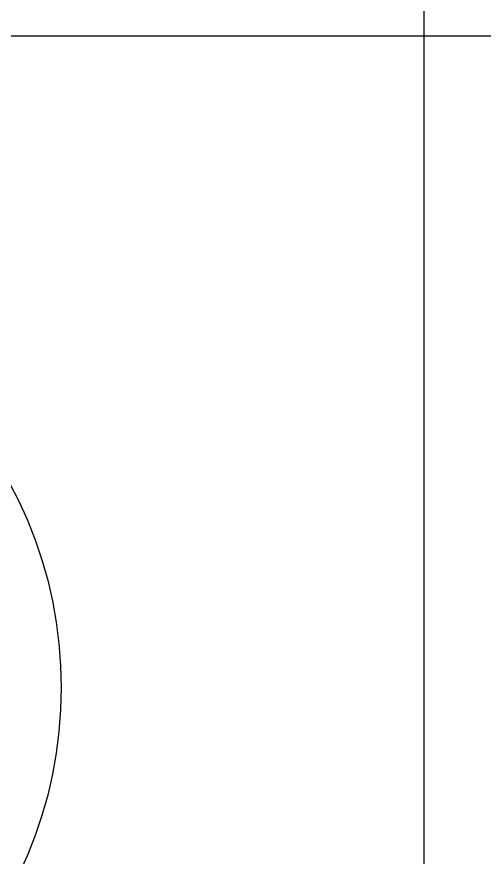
# Model space of a CAD drawing. Header units: metres. Extents: x -325 to 301, y -147 to 149.
# Drawn here: x 60.454 to 62.501, y 59.862 to 63.539 of the extents above; entities that cross this region are included whole.
import ezdxf

# ---------------------------------------------------------------- set-up
doc = ezdxf.new("R2010")
doc.units = ezdxf.units.M
doc.layers.get('Defpoints').update_dxf_attribs({"lineweight": 13})
for name, color, linetype, plot in [('-aux', 50, 'Continuous', False), ('-AUX-QAD', 5, 'Continuous', False), ('-AUX-TWQ', 1, 'Continuous', False)]:
    doc.layers.add(name, color=color, linetype=linetype, plot=plot)
doc.layers.add('0-TX-1_25', color=7, linetype='Continuous', true_color=0x3f4f7f)
doc.styles.get("Standard").update_dxf_attribs({"font": 'arial.ttf'})
doc.dimstyles.new('ISO-25', dxfattribs={"dimtxt": 0.1, "dimasz": 0.1, "dimexe": 0.1, "dimexo": 0.1, "dimgap": 0.1, "dimtad": 1, "dimdec": 0, "dimlfac": 100, "dimzin": 9, "dimtxsty": 'Standard', "dimblk": 'OBLIQUE', "dimcen": 0.1, "dimadec": 0, "dimazin": 0, "dimtfac": 1, "dimtdec": 0, "dimtmove": 0, "dimatfit": 3, "dimldrblk": 'OBLIQUE', "dimfxl": 1, "dimarcsym": 0})

# ---------------------------------------------------------------- blocks, each defined once
blk = doc.blocks.new('_Oblique')
at = {"color": 0, "lineweight": -2}
blk.add_line((-0.5, -0.5), (0.5, 0.5), dxfattribs=at)
blk = doc.blocks.new('*D1198')
at = {"layer": '0-TX-1_25', "color": 0, "lineweight": -2, "transparency": 16777216}
for p, q in [((22.6963, 61.759), (22.6093, 61.759)), ((22.6343, 61.759), (22.6343, 61.609)), ((22.7343, 61.609), (22.6093, 61.609))]:
    blk.add_line(p, q, dxfattribs=at)
at = {"layer": 'Defpoints', "color": 0, "transparency": 16777216}
for p in [(22.7213, 61.759), (22.6343, 61.609), (66.3646, 61.609)]:
    blk.add_point(p, dxfattribs=at)
at = {"layer": '0-TX-1_25', "color": 0, "lineweight": -2, "transparency": 16777216, "xscale": 0.025, "yscale": 0.025, "zscale": 0.025}
for p, rotation in [((22.6343, 61.759), 90), ((22.6343, 61.609), 270)]:
    blk.add_blockref('_Oblique', p, dxfattribs=dict(at, rotation=rotation))
at = {"layer": '0-TX-1_25', "color": 0, "transparency": 16777216, "insert": (22.5915, 61.684), "char_height": 0.035, "attachment_point": 5, "rotation": 90}
blk.add_mtext('15', dxfattribs=at)

msp = doc.modelspace()

# ---------------------------------------------------------------- linework, layer by layer
at = {"layer": '-aux'}
for points in [[(62.2345, 3.4567), (62.2345, 133.4567)], [(12.2345, 63.4567), (142.2345, 63.4567)]]:
    msp.add_lwpolyline(points, dxfattribs=at)
at = {"layer": '-AUX-QAD'}
msp.add_circle((58.5992, 64.4675), 1.8794, dxfattribs=at)
at = {"layer": '-AUX-TWQ'}
msp.add_circle((58.7686, 60.6076), 1.8794, dxfattribs=at)

# ---------------------------------------------------------------- dimensions: what is measured, and where the dimension line sits
at = {"layer": '0-TX-1_25'}
dim = msp.add_linear_dim(base=(22.6343, 61.609), p1=(22.7213, 61.759), p2=(66.3646, 61.609), angle=90, dimstyle='ISO-25', override={"dimtxt": 0.035, "dimasz": 0.025, "dimexe": 0.025, "dimexo": 0.025, "dimgap": 0.025, "dimblk1": 'Oblique', "dimblk2": 'Oblique', "dimsah": 1, "dimfxl": 0.1, "dimfxlon": 1, "dimarcsym": 1}, dxfattribs=at)
dim.commit()
dim.dimension.update_dxf_attribs({"geometry": '*D1198', "text_midpoint": (22.5915, 61.684)})

doc.saveas('drawing.dxf')
